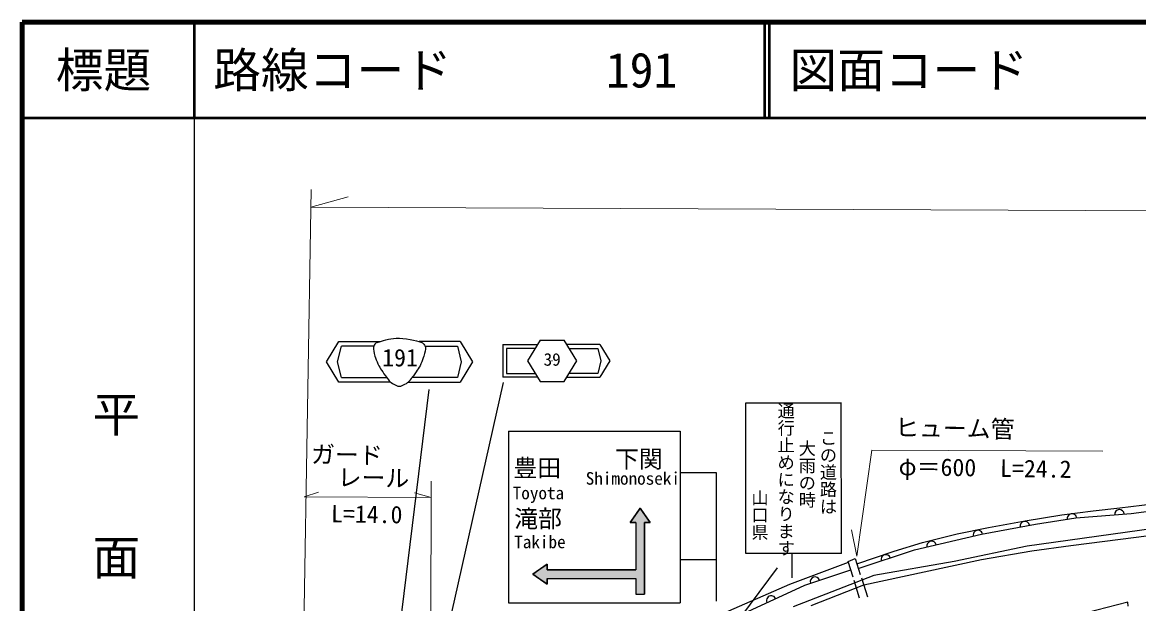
# Model space of a CAD drawing. Units: millimetres, scale not verified. Extents: x 40000 to 680000, y 20000 to 380000.
# Drawn here: x 40000 to 156970, y 319059 to 380000 of the extents above; entities that cross this region are included whole.
import ezdxf
from ezdxf.enums import TextEntityAlignment as Align

# ---------------------------------------------------------------- set-up
doc = ezdxf.new("R2010")
doc.units = ezdxf.units.MM
doc.header["$LTSCALE"] = 1000
for name, color, linetype, lineweight in [('M-BGD', 7, 'Continuous', 25), ('M-STR-HTXT', 7, 'Continuous', 13), ('M-STR-STRC', 7, 'Continuous', 25), ('M-TTL', 2, 'Continuous', 140), ('M-TTL-BAND', 7, 'Continuous', 25), ('M-TTL-LINE', 7, 'Continuous', 50), ('M-TTL-TXT', 7, 'Continuous', 50)]:
    doc.layers.add(name, color=color, linetype=linetype, lineweight=lineweight)
doc.styles.add('@ＭＳ ゴシック', font='')
doc.styles.add('ＭＳ ゴシック', font='')
doc.styles.get('@ＭＳ ゴシック').set_extended_font_data('@MS Gothic')
doc.styles.get('ＭＳ ゴシック').set_extended_font_data('MS Gothic')

msp = doc.modelspace()

# ---------------------------------------------------------------- hatches: boundary and pattern name
at = {"layer": 'M-STR-STRC'}
msp.add_hatch(color=256, dxfattribs=at).paths.add_polyline_path([(104741, 329062), (103691, 327562), (104291, 327562), (104291, 322612), (94991, 322612), (94991, 323212), (93491, 322162), (94991, 321112), (94991, 321712), (104291, 321712), (104291, 320062), (105191, 320062), (105191, 327562), (105791, 327562)])

# ---------------------------------------------------------------- linework, layer by layer
at = {"layer": 'M-BGD'}
for p, q in [((154991, 329109), (161205, 329874)), ((148907, 328375), (152202, 328782)), ((152202, 328782), (154991, 329109)), ((156198, 328528), (161241, 329183)), ((141244, 327045), (145076, 327760)), ((145076, 327760), (148907, 328375)), ((146174, 327396), (150402, 328051)), ((150402, 328051), (156198, 328528)), ((134316, 325487), (137939, 326370)), ((137939, 326370), (141244, 327045)), ((140516, 326344), (146174, 327396)), ((158571, 326930), (145290, 325083)), ((156716, 326036), (160607, 326552)), ((131368, 324564), (134316, 325487)), ((133469, 324696), (140516, 326344)), ((149847, 325162), (156716, 326036)), ((127438, 323234), (131368, 324564)), ((127593, 322731), (133469, 324696)), ((145290, 325083), (137647, 323495)), ((140517, 323673), (145778, 324587)), ((145778, 324587), (149847, 325162)), ((120414, 321106), (126560, 323421)), ((126537, 323495), (127252, 323812)), ((127047, 321850), (126537, 323495)), ((127252, 323812), (127803, 322116)), ((137647, 323495), (129231, 322007)), ((134502, 322403), (140517, 323673)), ((121975, 321004), (126810, 322616)), ((129231, 322007), (124824, 320299)), ((127920, 321755), (128566, 319767)), ((128190, 321033), (134502, 322403)), ((112910, 317810), (120414, 321106)), ((113280, 316994), (121975, 321004)), ((122651, 318869), (128190, 321033)), ((127736, 319627), (127157, 321496)), ((124824, 320299), (120774, 318731)), ((155835, 319234), (151487, 318112)), ((155875, 318807), (155835, 319234))]:
    msp.add_line(p, q, dxfattribs=at)
for centre, start, end in [((154958, 328426), 4.69868, 184.69868), ((145044, 327186), 10.53466, 190.53466), ((149979, 327986), 8.18407, 188.83878), ((140131, 326254), 12.59279, 193.1739), ((135263, 325116), 13.15953, 193.15953), ((130474, 323695), 18.493, 198.493), ((123062, 321367), 18.43495, 198.43495), ((118476, 319390), 24.75855, 204.75855)]:
    msp.add_arc(centre, 500, start, end, dxfattribs=at)
at = {"layer": 'M-STR-HTXT'}
for p, q in [((70270, 362488), (69161, 296590)), ((70238, 360607), (74129, 361690)), ((327643, 359561), (70238, 360607)), ((129003, 335152), (127426, 324025)), ((153205, 335060), (129003, 335152)), ((82738, 292976), (82830, 331898)), ((69545, 330273), (71038, 330739)), ((69545, 330273), (82826, 330190)), ((82826, 330190), (81093, 330670)), ((127426, 324025), (126870, 326807))]:
    msp.add_line(p, q, dxfattribs=at)
at = {"layer": 'M-STR-STRC'}
for p, q in [((71858, 344405), (73147, 346536)), ((73147, 346536), (77471, 346536)), ((85876, 346536), (81597, 346536)), ((85876, 346536), (87165, 344405)), ((94251, 346667), (92924, 344507)), ((94251, 346667), (96781, 346667)), ((98108, 344507), (96781, 346667)), ((73027, 344405), (73429, 346036)), ((76813, 346036), (73429, 346036)), ((82197, 346036), (85594, 346036)), ((85594, 346036), (85996, 344405)), ((90337, 346211), (90337, 342802)), ((90337, 346211), (93971, 346211)), ((90737, 345811), (90737, 343202)), ((93725, 345811), (90737, 345811)), ((100521, 346211), (97061, 346211)), ((97307, 345811), (100295, 345811)), ((100295, 345811), (100616, 344507)), ((100521, 346211), (101551, 344507)), ((73147, 342275), (71858, 344405)), ((73429, 342775), (73027, 344405)), ((85996, 344405), (85594, 342775)), ((87165, 344405), (85876, 342275)), ((92924, 344507), (94251, 342347)), ((95443, 344543), (95516, 344507)), ((96781, 342347), (98108, 344507)), ((100616, 344507), (100295, 343202)), ((101551, 344507), (100521, 342802)), ((73429, 342775), (78144, 342775)), ((85594, 342775), (80863, 342775)), ((93971, 342802), (90337, 342802)), ((90737, 343202), (93725, 343202)), ((97061, 342802), (100521, 342802)), ((100295, 343202), (97307, 343202)), ((78580, 342275), (73147, 342275)), ((78953, 291158), (90431, 342227)), ((80450, 342275), (85876, 342275)), ((94251, 342347), (96781, 342347)), ((76197, 289126), (82613, 341495)), ((115814, 324316), (115814, 340102)), ((115814, 340102), (125824, 340102)), ((125824, 324316), (125799, 340122)), ((90935, 337145), (90935, 319145)), ((90935, 337145), (108935, 337145)), ((108935, 337145), (108935, 319145)), ((108935, 332803), (112708, 332803)), ((112708, 332803), (112708, 319318)), ((104291, 328419), (104741, 329062)), ((104741, 329062), (105191, 328419)), ((103691, 327562), (104291, 328419)), ((104291, 327562), (103691, 327562)), ((104291, 327562), (104291, 322612)), ((105191, 328419), (105791, 327562)), ((105191, 327562), (105191, 322612)), ((105791, 327562), (105191, 327562)), ((125824, 324316), (115814, 324316)), ((120633, 324316), (120633, 321761)), ((94134, 322612), (94991, 323212)), ((94991, 323212), (94991, 322612)), ((108935, 323679), (112708, 323679)), ((93491, 322162), (94134, 322612)), ((94134, 321712), (93491, 322162)), ((94991, 321112), (94134, 321712)), ((94991, 322612), (104291, 322612)), ((94991, 321712), (94991, 321112)), ((94991, 321712), (104291, 321712)), ((104291, 321712), (104291, 320062)), ((119081, 322819), (104800, 303532)), ((105191, 322612), (105191, 321712)), ((105191, 321712), (105191, 320062)), ((104291, 320062), (105191, 320062)), ((90935, 319145), (108935, 319145))]:
    msp.add_line(p, q, dxfattribs=at)
msp.add_lwpolyline([(104741, 329062), (103691, 327562), (104291, 327562), (104291, 322612), (94991, 322612), (94991, 323212), (93491, 322162), (94991, 321112), (94991, 321712), (104291, 321712), (104291, 320062), (105191, 320062), (105191, 327562), (105791, 327562)], close=True, dxfattribs=at)
for points, knots in [([(77173, 346451), (77035, 346365), (76969, 346294), (76881, 346159), (76693, 345872), (76802, 345618), (76881, 345282)], [0, 0, 0, 0, 1, 1, 1, 2, 2, 2, 2]), ([(77173, 346451), (78167, 346761), (78582, 346893), (79511, 346889), (80441, 346885), (81711, 346494), (81850, 346451)], [0, 0, 0, 0, 1, 1, 1, 2, 2, 2, 2]), ([(81850, 346451), (81988, 346365), (82054, 346294), (82142, 346159), (82330, 345872), (82221, 345618), (82142, 345282)], [0, 0, 0, 0, 1, 1, 1, 2, 2, 2, 2]), ([(76881, 345282), (76986, 344873), (77037, 344740), (77173, 344405), (77424, 343788), (77604, 343581), (78050, 342944)], [0, 0, 0, 0, 1, 1, 1, 2, 2, 2, 2]), ([(82142, 345282), (82037, 344873), (81986, 344740), (81850, 344405), (81599, 343788), (81419, 343581), (80973, 342944)], [0, 0, 0, 0, 1, 1, 1, 2, 2, 2, 2]), ([(78050, 342944), (78371, 342519), (78494, 342284), (78927, 342067), (79144, 341958), (79269, 341858), (79511, 341858), (79754, 341858), (79879, 341958), (80096, 342067), (80529, 342284), (80652, 342519), (80973, 342944)], [0, 0, 0, 0, 1, 1, 1, 2, 2, 2, 3, 3, 3, 4, 4, 4, 4])]:
    msp.add_open_spline(points, degree=3, knots=knots, dxfattribs=at)
at = {"layer": 'M-TTL'}
for p, q in [((40000, 380000), (40000, 20000)), ((680000, 380000), (40000, 380000))]:
    msp.add_line(p, q, dxfattribs=at)
at = {"layer": 'M-TTL-BAND'}
msp.add_line((58000, 370000), (58000, 20000), dxfattribs=at)
at = {"layer": 'M-TTL-LINE'}
for p, q in [((58000, 380000), (58000, 370000)), ((117750, 380000), (117750, 370000)), ((118250, 380000), (118250, 370000)), ((40000, 370000), (680000, 370000))]:
    msp.add_line(p, q, dxfattribs=at)

# ---------------------------------------------------------------- texts
at = {"layer": 'M-STR-HTXT', "style": 'ＭＳ ゴシック'}
for s, p in [('ヒューム管', (137680, 335979)), ('ガード', (73987, 333205)), ('φ＝600\u3000L=24.2', (140851, 331836)), ('レール', (76770, 330792)), ('L=14.0', (76068, 326982))]:
    msp.add_text(s, height=1833, rotation=359.077, dxfattribs=at).set_placement(p, align=Align.BOTTOM_CENTER)
at = {"layer": 'M-STR-STRC', "style": 'ＭＳ ゴシック'}
msp.add_text('191', height=1833, dxfattribs=at).set_placement((77705, 343383), align=Align.BOTTOM_LEFT)
for s, height, p in [('39', 1320, (95516, 343607)), ('下関', 1833, (104602, 332760)), ('豊田', 1833, (93959, 331812)), ('Shimonoseki', 1320, (103969, 331134)), ('滝部', 1833, (94038, 326502)), ('Takibe', 1320, (94236, 324477))]:
    msp.add_text(s, height=height, dxfattribs=at).set_placement(p, align=Align.BOTTOM_CENTER)
at = {"layer": 'M-STR-STRC', "style": '@ＭＳ ゴシック'}
for s, p in [('通行止めになります', (118955, 340184)), ('この道路は', (123388, 337352)), ('大雨の時', (121172, 336244))]:
    msp.add_text(s, height=1320, rotation=270, dxfattribs=at).set_placement(p, align=Align.BOTTOM_LEFT)
at = {"layer": 'M-STR-STRC', "style": 'ＭＳ ゴシック'}
msp.add_text('Toyota', height=1320, dxfattribs=at).set_placement((94078, 330661), align=Align.MIDDLE_CENTER)
at = {"layer": 'M-STR-STRC', "style": '@ＭＳ ゴシック'}
msp.add_text('山口県', height=1320, rotation=270, dxfattribs=at).set_placement((117267, 328363), align=Align.MIDDLE_CENTER)
at = {"layer": 'M-TTL-BAND', "style": '@ＭＳ ゴシック'}
msp.add_text('平\u3000\u3000面\u3000\u3000図', height=3666, rotation=270, dxfattribs=at).set_placement((49777, 306475), align=Align.MIDDLE_RIGHT)
at = {"layer": 'M-TTL-TXT', "style": 'ＭＳ ゴシック'}
msp.add_text('標題', height=3666, dxfattribs=at).set_placement((48500, 375000), align=Align.MIDDLE_CENTER)
for s, p in [('路線コード', (60000, 375000)), ('191', (101142, 375000)), ('図面コード', (120380, 375000))]:
    msp.add_text(s, height=3666, dxfattribs=at).set_placement(p, align=Align.MIDDLE_LEFT)

doc.saveas('drawing.dxf')
